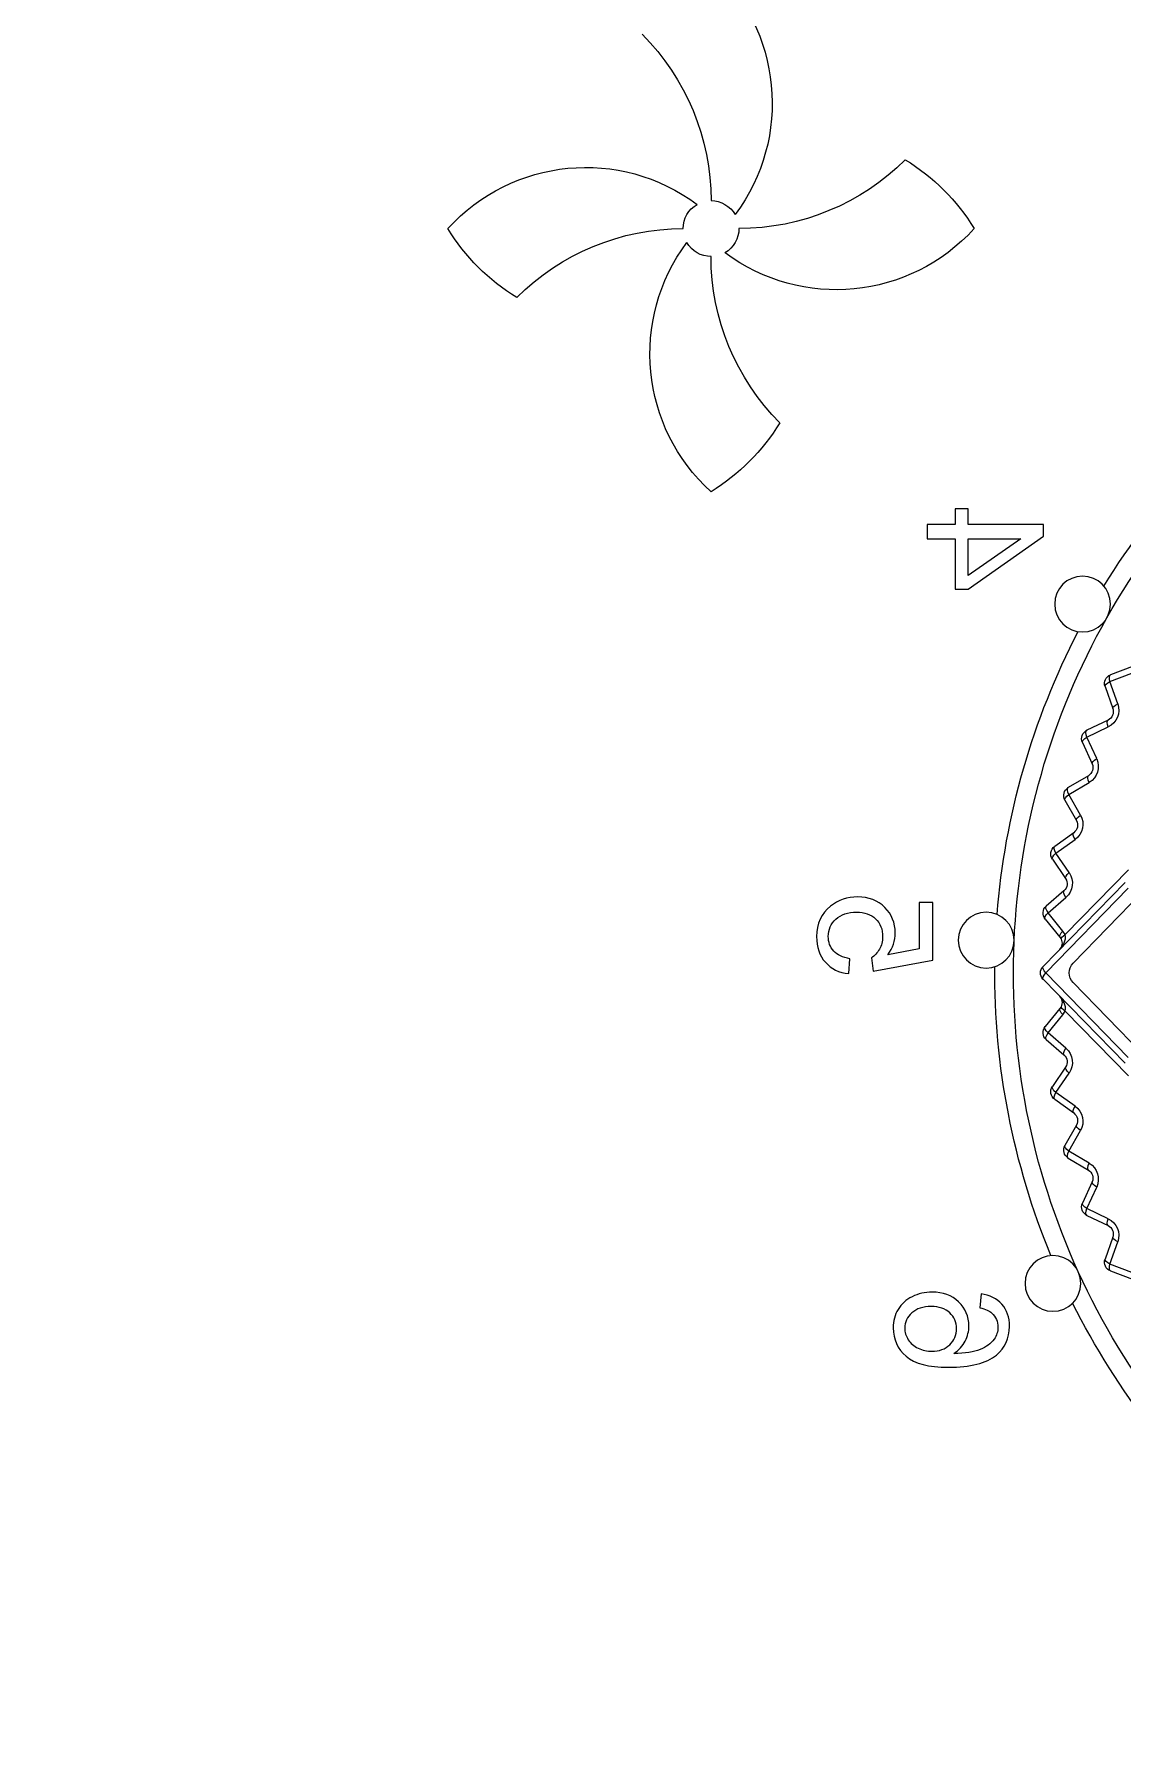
# Model space of a CAD drawing. Header units: millimetres. Extents: x -16130 to 36813, y -8099 to 27484.
# Drawn here: x 31176.13 to 31199.52, y 17700.99 to 17737.87 of the extents above; entities that cross this region are included whole.
import ezdxf

# ---------------------------------------------------------------- set-up
doc = ezdxf.new("R2010")
doc.units = ezdxf.units.MM
doc.header["$LTSCALE"] = 6

# ---------------------------------------------------------------- blocks, each defined once
blk = doc.blocks.new('140.096a')
at = {"color": 0}
for p, q in [((-24.591, 136.5), (-23.077, 135.021)), ((-22.658, 135.021), (-21.144, 136.5)), ((-29.276, 135.825), (-29.454, 136.296)), ((-29.307, 136.286), (-29.128, 135.812)), ((-23.688, 134.853), (-25.084, 136.214)), ((-23.007, 134.374), (-24.812, 136.137)), ((-24.689, 136.207), (-22.868, 134.431)), ((-22.868, 134.431), (-21.047, 136.207)), ((-20.923, 136.137), (-22.728, 134.374)), ((-20.651, 136.214), (-22.047, 134.853)), ((-16.607, 135.812), (-16.429, 136.286)), ((-16.282, 136.296), (-16.459, 135.825)), ((-29.128, 135.812), (-28.649, 135.98)), ((-28.547, 135.874), (-29.023, 135.707)), ((-28.083, 135.318), (-28.301, 135.772)), ((-28.153, 135.775), (-27.934, 135.317)), ((-17.801, 135.317), (-17.582, 135.775)), ((-17.435, 135.772), (-17.653, 135.318)), ((-16.713, 135.707), (-17.188, 135.874)), ((-17.086, 135.98), (-16.607, 135.812)), ((-27.934, 135.317), (-27.472, 135.527)), ((-27.361, 135.43), (-27.82, 135.222)), ((-26.85, 134.916), (-27.107, 135.349)), ((-26.96, 135.365), (-26.702, 134.929)), ((-19.034, 134.929), (-18.776, 135.365)), ((-18.629, 135.349), (-18.886, 134.916)), ((-17.915, 135.222), (-18.374, 135.43)), ((-18.263, 135.527), (-17.801, 135.317)), ((-26.702, 134.929), (-26.259, 135.178)), ((-26.141, 135.091), (-26.58, 134.844)), ((-25.586, 134.624), (-25.88, 135.033)), ((-25.735, 135.062), (-25.44, 134.649)), ((-20.296, 134.649), (-20, 135.062)), ((-19.855, 135.033), (-20.149, 134.624)), ((-19.156, 134.844), (-19.595, 135.091)), ((-19.476, 135.178), (-19.034, 134.929)), ((-25.44, 134.649), (-25.021, 134.936)), ((-24.895, 134.859), (-25.311, 134.575)), ((-24.302, 134.442), (-24.631, 134.824)), ((-24.489, 134.866), (-24.159, 134.481)), ((-24.159, 134.481), (-23.767, 134.802)), ((-23.634, 134.737), (-24.024, 134.418)), ((-23.767, 134.802), (-23.688, 134.853)), ((-23.595, 134.762), (-23.634, 134.737)), ((-22.101, 134.737), (-22.14, 134.762)), ((-21.712, 134.418), (-22.101, 134.737)), ((-22.047, 134.853), (-21.969, 134.802)), ((-21.969, 134.802), (-21.577, 134.481)), ((-21.577, 134.481), (-21.246, 134.866)), ((-21.105, 134.824), (-21.433, 134.442)), ((-20.424, 134.575), (-20.84, 134.859)), ((-20.714, 134.936), (-20.296, 134.649)), ((-14.623, 132.766), (-13.482, 134.385)), ((-13.482, 134.385), (-13.231, 134.385)), ((-13.231, 134.385), (-13.231, 132.766)), ((-13.539, 133.894), (-14.323, 132.766)), ((-13.539, 132.766), (-13.539, 133.894)), ((-29.77, 133.041), (-30.068, 133.016)), ((-14.623, 132.483), (-14.623, 132.766)), ((-14.323, 132.766), (-13.539, 132.766)), ((-13.231, 132.766), (-12.892, 132.766)), ((-12.892, 132.766), (-12.892, 132.483)), ((-13.539, 132.483), (-14.623, 132.483)), ((-13.539, 131.885), (-13.539, 132.483)), ((-13.231, 132.483), (-13.231, 131.885)), ((-12.892, 132.483), (-13.231, 132.483)), ((-22.832, 130.724), (-22.592, 132.005)), ((-22.592, 132.005), (-21.354, 132.005)), ((-22.349, 131.712), (-22.481, 131.04)), ((-21.354, 131.712), (-22.349, 131.712)), ((-21.354, 132.005), (-21.354, 131.712)), ((-13.231, 131.885), (-13.539, 131.885)), ((-22.546, 130.684), (-22.832, 130.724)), ((-22.885, 130.198), (-22.564, 130.224))]:
    blk.add_line(p, q, dxfattribs=at)
for centre in [(-14.94, 135.224), (-29.544, 134.587), (-22.165, 133.152)]:
    blk.add_circle(centre, 0.6, dxfattribs=at)
for centre, radius, start, end in [((-22.868, 149.237), 15.5, 299.5, 326.5), ((-22.868, 149.237), 15.9, 301.5259, 324.4741), ((-22.868, 149.237), 15.5, 218.5, 245.5), ((-22.868, 149.237), 15.9, 220.5259, 243.4741), ((-29.089, 135.896), 0.2, 200.665, 289.335), ((-28.516, 135.601), 0.402, 25.6098, 109.4067), ((-28.481, 135.685), 0.2, 25.665, 109.335), ((-22.868, 149.237), 15.5, 272.5, 299.5), ((-17.22, 135.601), 0.402, 70.5932, 154.3902), ((-17.254, 135.685), 0.2, 70.665, 154.335), ((-16.647, 135.896), 0.2, 250.665, 339.335), ((-27.306, 135.161), 0.402, 30.603, 114.4071), ((-27.279, 135.247), 0.2, 30.665, 114.335), ((-18.43, 135.161), 0.402, 65.5929, 149.397), ((-18.457, 135.247), 0.2, 65.665, 149.335), ((-22.868, 149.237), 15.5, 245.5, 272.5), ((-27.902, 135.404), 0.2, 205.665, 294.335), ((-26.062, 134.828), 0.402, 35.5989, 119.4064), ((-26.043, 134.916), 0.2, 35.665, 119.335), ((-24.794, 134.604), 0.402, 40.5945, 124.4073), ((-22.868, 135.236), 0.3, 225.665, 314.335), ((-22.868, 149.237), 15.9, 274.5259, 297.4741), ((-20.941, 134.604), 0.402, 55.5927, 139.4055), ((-19.673, 134.828), 0.402, 60.5936, 144.4011), ((-19.693, 134.916), 0.2, 60.665, 144.335), ((-17.833, 135.404), 0.2, 245.665, 334.335), ((-26.678, 135.018), 0.2, 210.665, 299.335), ((-25.424, 134.74), 0.2, 215.665, 304.335), ((-24.782, 134.694), 0.2, 40.665, 124.335), ((-23.508, 134.582), 0.2, 45.665, 116.0334), ((-22.228, 134.582), 0.2, 63.9666, 134.335), ((-20.953, 134.694), 0.2, 55.665, 139.335), ((-20.312, 134.74), 0.2, 235.665, 324.335), ((-19.058, 135.018), 0.2, 240.665, 329.335), ((-22.868, 149.237), 15.9, 247.5259, 270.4741), ((-24.151, 134.573), 0.2, 220.665, 309.335), ((-22.868, 134.517), 0.2, 225.665, 314.335), ((-21.585, 134.573), 0.2, 230.665, 319.335), ((-4.182, 129.93), 4, 132.18, 216.7393), ((-9.222, 129.059), 4.5, 31.5418, 58.4582), ((-1.811, 127.837), 5.057, 135, 180), ((-8.689, 124.883), 4.5, 121.5418, 148.4582), ((-7.468, 132.294), 5.057, 225, 270), ((-4.175, 124.551), 4, 42.18, 126.7393), ((-6.868, 127.237), 0.6, 90, 150), ((-6.868, 127.237), 0.6, 0, 60), ((-9.56, 129.923), 4, 222.18, 306.7393), ((-6.868, 127.237), 0.6, 180, 240), ((-6.268, 122.18), 5.057, 45, 90), ((-9.554, 124.544), 4, 312.18, 36.7393), ((-6.868, 127.237), 0.6, 270, 330), ((-11.925, 126.637), 5.057, 315, 0), ((-82.4, 70), 52.965, 312.5803, 134.5292), ((-4.514, 125.415), 4.5, 211.5418, 238.4582), ((-82.4, 70), 50.966, 31.6865, 148.3135), ((-82.4, 70), 47.882, 0, 305.4613), ((-82.4, 70), 47.315, 0, 304.4862)]:
    blk.add_arc(centre, radius, start, end, dxfattribs=at)
for centre, major_axis, ratio, start_param, end_param in [((-29.089, 135.896), (-0.187, -0.071), 0.343165, 0, 1.23322), ((-29.089, 135.896), (0.066, -0.189), 0.342978, 5.050172, 6.283185), ((-28.614, 136.063), (0.066, -0.189), 0.323601, 5.048132, 6.283185), ((-28.121, 135.858), (-0.18, -0.087), 0.323896, 0, 1.23596), ((-17.615, 135.858), (0.18, -0.087), 0.323896, 5.047225, 6.283185), ((-17.122, 136.063), (-0.066, -0.189), 0.323601, 0, 1.235053), ((-16.647, 135.896), (-0.066, -0.189), 0.342978, 0, 1.233013), ((-16.647, 135.896), (0.187, -0.071), 0.343165, 5.049966, 6.283185), ((-27.443, 135.612), (0.082, -0.182), 0.323087, 5.047423, 6.283185), ((-26.935, 135.451), (-0.172, -0.102), 0.323243, 0, 1.236294), ((-18.801, 135.451), (0.172, -0.102), 0.323243, 5.046892, 6.283185), ((-18.292, 135.612), (-0.082, -0.182), 0.323087, 0, 1.235763), ((-27.902, 135.404), (-0.18, -0.087), 0.342525, 0, 1.233794), ((-27.902, 135.404), (0.082, -0.182), 0.342347, 5.049589, 6.283185), ((-26.238, 135.265), (0.098, -0.174), 0.322856, 5.046916, 6.283185), ((-25.718, 135.149), (-0.162, -0.117), 0.322869, 0, 1.236478), ((-20.018, 135.149), (0.162, -0.117), 0.322869, 5.046707, 6.283185), ((-19.497, 135.265), (-0.098, -0.174), 0.322856, 0, 1.236269), ((-17.833, 135.404), (-0.082, -0.182), 0.342347, 0, 1.233597), ((-17.833, 135.404), (0.18, -0.087), 0.342525, 5.049392, 6.283185), ((-26.678, 135.018), (-0.172, -0.102), 0.342107, 0, 1.234016), ((-26.678, 135.018), (0.098, -0.174), 0.342087, 5.049192, 6.283185), ((-25.424, 134.74), (-0.162, -0.117), 0.341987, 0, 1.234148), ((-25.424, 134.74), (0.113, -0.165), 0.341944, 5.049085, 6.283185), ((-25.008, 135.024), (0.113, -0.165), 0.3227, 5.046721, 6.283185), ((-24.479, 134.955), (-0.152, -0.13), 0.322717, 0, 1.236546), ((-23.761, 134.892), (0.127, -0.155), 0.322713, 5.046601, 6.283185), ((-23.683, 134.942), (0.088, -0.18), 0.236695, 5.111488, 6.283185), ((-22.052, 134.942), (-0.088, -0.18), 0.236695, 0, 1.171697), ((-21.974, 134.892), (-0.127, -0.155), 0.322713, 0, 1.236585), ((-21.257, 134.955), (0.152, -0.13), 0.322717, 5.046639, 6.283185), ((-20.727, 135.024), (-0.113, -0.165), 0.3227, 0, 1.236465), ((-20.312, 134.74), (-0.113, -0.165), 0.341944, 0, 1.234101), ((-20.312, 134.74), (0.162, -0.117), 0.341987, 5.049037, 6.283185), ((-19.058, 135.018), (-0.098, -0.174), 0.342087, 0, 1.233994), ((-19.058, 135.018), (0.172, -0.102), 0.342107, 5.049169, 6.283185), ((-24.151, 134.573), (-0.152, -0.13), 0.341952, 0, 1.23411), ((-24.151, 134.573), (0.127, -0.155), 0.341978, 5.049047, 6.283185), ((-22.868, 134.517), (0.14, 0.143), 0.314574, 3.141593, 4.400908), ((-22.868, 134.517), (-0.14, 0.143), 0.314574, 1.882278, 3.141593), ((-21.585, 134.573), (-0.127, -0.155), 0.341978, 0, 1.234139), ((-21.585, 134.573), (0.152, -0.13), 0.341952, 5.049075, 6.283185)]:
    blk.add_ellipse(centre, major_axis=major_axis, ratio=ratio, start_param=start_param, end_param=end_param, dxfattribs=at)
for points, knots in [([(-23.688, 134.853), (-23.628, 134.868), (-23.567, 134.852), (-23.459, 134.802), (-23.41, 134.767), (-23.368, 134.726)], [0, 0, 0, 0, 0.5, 0.5, 1, 1, 1, 1]), ([(-22.368, 134.726), (-22.325, 134.767), (-22.277, 134.802), (-22.169, 134.852), (-22.107, 134.868), (-22.047, 134.853)], [0, 0, 0, 0, 0.5, 0.5, 1, 1, 1, 1]), ([(-31.051, 132.455), (-30.979, 132.565), (-30.889, 132.647), (-30.785, 132.701), (-30.68, 132.755), (-30.57, 132.78), (-30.255, 132.78), (-30.082, 132.707), (-29.942, 132.559), (-29.802, 132.411), (-29.731, 132.222), (-29.731, 131.835), (-29.763, 131.693), (-29.83, 131.561), (-29.896, 131.43), (-29.986, 131.328), (-30.103, 131.258), (-30.219, 131.189), (-30.351, 131.153), (-30.748, 131.153), (-30.953, 131.245), (-31.269, 131.613), (-31.348, 131.916), (-31.348, 132.813), (-31.261, 133.156), (-31.085, 133.371), (-30.932, 133.558), (-30.727, 133.651), (-30.468, 133.653), (-30.274, 133.654), (-30.116, 133.597), (-29.993, 133.49), (-29.868, 133.382), (-29.796, 133.231), (-29.77, 133.041)], [0, 0, 0, 0, 0.047842, 0.047842, 0.047842, 0.091795, 0.091795, 0.16794, 0.16794, 0.16794, 0.251767, 0.251767, 0.307456, 0.307456, 0.307456, 0.361539, 0.361539, 0.361539, 0.426602, 0.426602, 0.537933, 0.537933, 0.649264, 0.649264, 0.773869, 0.773869, 0.773869, 0.865712, 0.865712, 0.865712, 0.932916, 0.932916, 0.932916, 1, 1, 1, 1]), ([(-30.068, 133.016), (-30.095, 133.135), (-30.133, 133.221), (-30.183, 133.275), (-30.264, 133.361), (-30.365, 133.404), (-30.582, 133.404), (-30.666, 133.378), (-30.741, 133.324), (-30.837, 133.255), (-30.911, 133.153), (-30.964, 133.021), (-31.019, 132.887), (-31.049, 132.701), (-31.051, 132.455)], [0, 0, 0, 0, 0.154455, 0.154455, 0.154455, 0.337783, 0.337783, 0.483949, 0.483949, 0.483949, 0.689374, 0.689374, 0.689374, 1, 1, 1, 1]), ([(-31.003, 131.986), (-31.003, 131.883), (-30.982, 131.784), (-30.894, 131.595), (-30.832, 131.524), (-30.676, 131.426), (-30.593, 131.402), (-30.377, 131.402), (-30.268, 131.452), (-30.177, 131.555), (-30.086, 131.656), (-30.04, 131.794), (-30.04, 132.139), (-30.085, 132.271), (-30.175, 132.368), (-30.264, 132.465), (-30.378, 132.513), (-30.652, 132.513), (-30.767, 132.465), (-30.862, 132.368), (-30.957, 132.272), (-31.003, 132.144), (-31.003, 131.986)], [0, 0, 0, 0, 0.083655, 0.083655, 0.167311, 0.167311, 0.250966, 0.250966, 0.373351, 0.373351, 0.373351, 0.509142, 0.509142, 0.639903, 0.639903, 0.639903, 0.757778, 0.757778, 0.87288, 0.87288, 0.87288, 1, 1, 1, 1]), ([(-22.481, 131.04), (-22.332, 131.144), (-22.175, 131.197), (-21.794, 131.197), (-21.611, 131.123), (-21.462, 130.972), (-21.312, 130.821), (-21.237, 130.628), (-21.237, 130.166), (-21.303, 129.971), (-21.434, 129.807), (-21.594, 129.607), (-21.811, 129.505), (-22.312, 129.505), (-22.498, 129.567), (-22.64, 129.695), (-22.782, 129.822), (-22.865, 129.989), (-22.885, 130.198)], [0, 0, 0, 0, 0.111473, 0.111473, 0.258978, 0.258978, 0.258978, 0.410144, 0.410144, 0.553911, 0.553911, 0.553911, 0.726307, 0.726307, 0.866701, 0.866701, 0.866701, 1, 1, 1, 1]), ([(-22.564, 130.224), (-22.541, 130.069), (-22.486, 129.951), (-22.314, 129.796), (-22.21, 129.758), (-21.938, 129.758), (-21.814, 129.812), (-21.612, 130.034), (-21.561, 130.181), (-21.561, 130.537), (-21.611, 130.674), (-21.707, 130.775), (-21.803, 130.877), (-21.932, 130.926), (-22.191, 130.926), (-22.281, 130.904), (-22.359, 130.858), (-22.437, 130.811), (-22.499, 130.755), (-22.546, 130.684)], [0, 0, 0, 0, 0.122307, 0.122307, 0.244613, 0.244613, 0.393365, 0.393365, 0.542116, 0.542116, 0.684106, 0.684106, 0.684106, 0.827032, 0.827032, 0.915439, 0.915439, 0.915439, 1, 1, 1, 1])]:
    blk.add_open_spline(points, degree=3, knots=knots, dxfattribs=at)

msp = doc.modelspace()

# ---------------------------------------------------------------- block references
at = {"color": 4, "xscale": -1, "rotation": 270.0000000367837}
msp.add_blockref('140.096a', (31063.43586, 17740.56182), dxfattribs=at)

doc.saveas('drawing.dxf')
